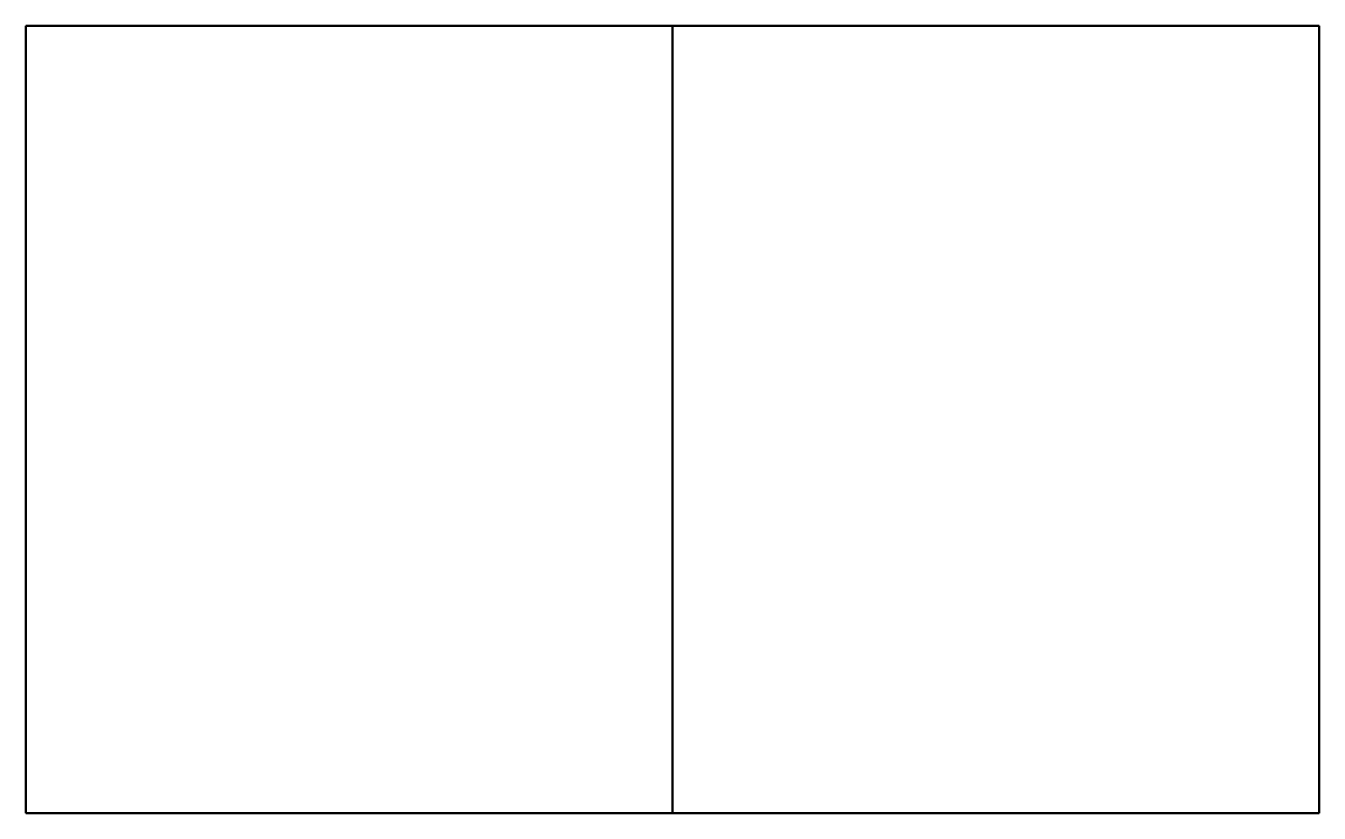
# Model space of a CAD drawing. Header units: millimetres. Extents: x 0 to 526, y 0 to 320.
import ezdxf

# ---------------------------------------------------------------- set-up
doc = ezdxf.new("R2010")
doc.units = ezdxf.units.MM
doc.layers.add('IV_BEND_DOWN', color=250, linetype='Continuous', lineweight=50)
doc.layers.add('IV_OUTER_PROFILE', color=7, linetype='Continuous', lineweight=50)

msp = doc.modelspace()

# ---------------------------------------------------------------- linework, layer by layer
at = {"layer": 'IV_BEND_DOWN'}
msp.add_line((262.88, 0), (262.88, 320), dxfattribs=at)
at = {"layer": 'IV_OUTER_PROFILE'}
for p, q in [((0, 320), (525.77, 320)), ((0, 320), (0, 0)), ((525.77, 320), (525.77, 0)), ((0, 0), (525.77, 0))]:
    msp.add_line(p, q, dxfattribs=at)

doc.saveas('drawing.dxf')
